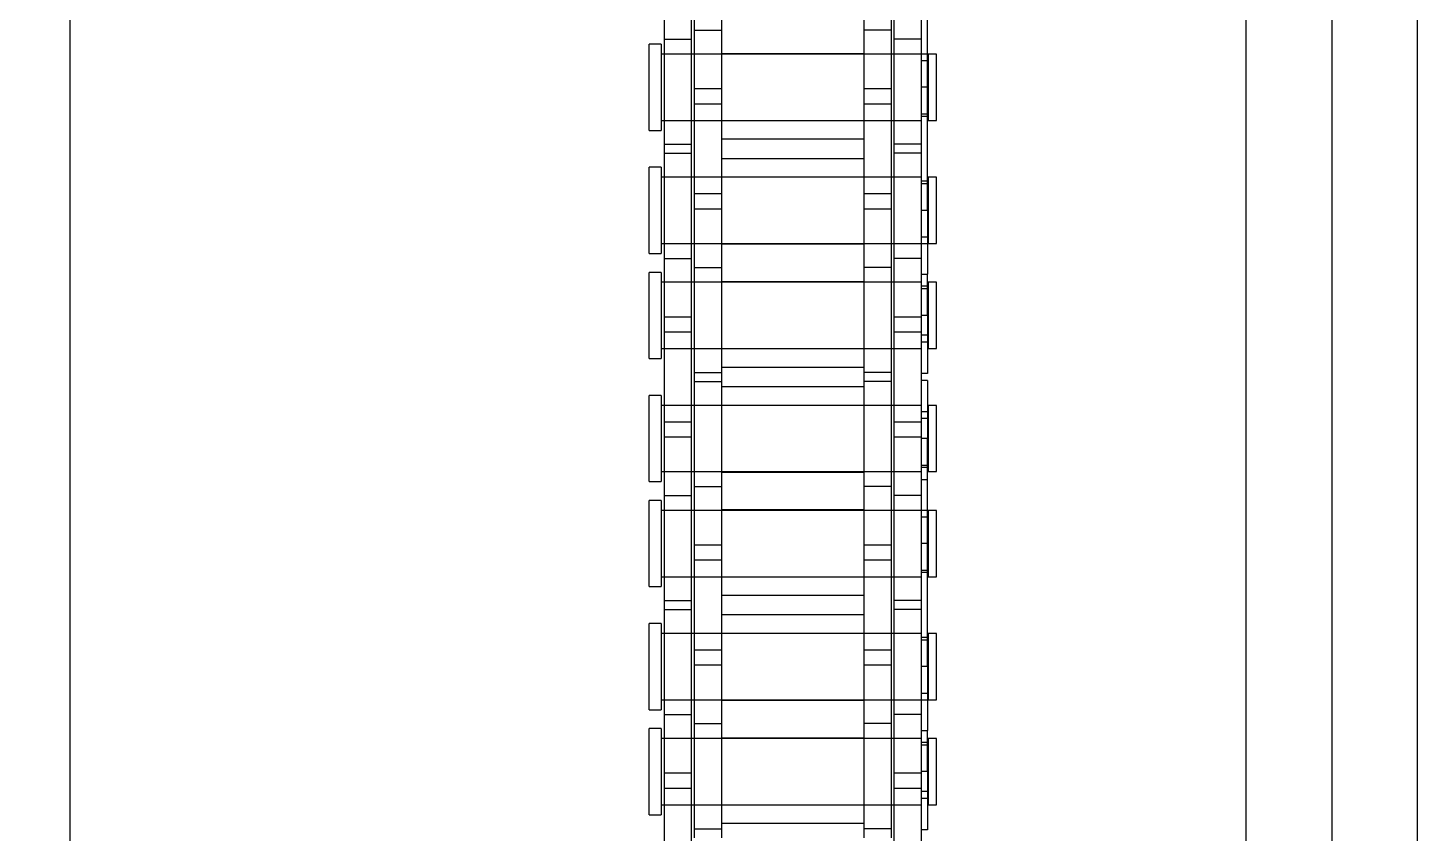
# Model space of a CAD drawing. Header units: metres. Extents: x 0 to 63075, y 0 to 44550.
# Drawn here: x 14312.8 to 14390.1, y 27543.3 to 27588.1 of the extents above; entities that cross this region are included whole.
import ezdxf

# ---------------------------------------------------------------- set-up
doc = ezdxf.new("R2010")
doc.units = ezdxf.units.M
doc.header["$LTSCALE"] = 75
doc.linetypes.add('HIDDEN2', pattern=[4.7625, 3.175, -1.5875])
for name, color, linetype in [('SDM', 7, 'Continuous'), ('SL1', 8, 'Continuous'), ('SL4', 4, 'Continuous'), ('ST1', 7, 'HIDDEN2')]:
    doc.layers.add(name, color=color, linetype=linetype)

# ---------------------------------------------------------------- blocks, each defined once
blk = doc.blocks.new('A$Cf5d57027')
at = {"layer": 'SL1'}
blk.add_ellipse((6114.57, 5011.08), major_axis=(0, 193.675), ratio=0.707107, start_param=0, end_param=3.141593, dxfattribs=at)
blk = doc.blocks.new('A$Ca53c419a')
at = {"layer": 'SL4'}
for p, q in [((1009.762, 281.235), (2334.737, 281.235)), ((1009.762, 215.76), (2334.737, 215.76)), ((2334.737, 206.235), (1009.762, 206.235))]:
    blk.add_line(p, q, dxfattribs=at)
at = {"layer": 'ST1'}
for p, q in [((1143.73, 249), (1148.527, 249)), ((1143.73, 249), (1143.73, 248.342)), ((1148.527, 248.342), (1148.527, 249)), ((1149.578, 249), (1154.375, 249)), ((1149.578, 249), (1149.578, 248.342)), ((1154.375, 248.342), (1154.375, 249)), ((1156.43, 249), (1161.227, 249)), ((1156.43, 249), (1156.43, 248.342)), ((1161.227, 248.342), (1161.227, 249)), ((1162.278, 249), (1167.075, 249)), ((1162.278, 249), (1162.278, 248.342)), ((1167.075, 248.342), (1167.075, 249)), ((1169.13, 249), (1173.927, 249)), ((1169.13, 249), (1169.13, 248.342)), ((1173.927, 248.342), (1173.927, 249)), ((1174.978, 249), (1179.775, 249)), ((1174.978, 249), (1174.978, 248.342)), ((1179.775, 248.342), (1179.775, 249)), ((1181.83, 249), (1186.627, 249)), ((1181.83, 249), (1181.83, 248.342)), ((1186.627, 248.342), (1186.627, 249)), ((1136.102, 248.157), (1145.197, 248.157)), ((1148.527, 248.342), (1143.73, 248.342)), ((1144.284, 248.342), (1144.284, 233.843)), ((1144.284, 248.157), (1144.284, 246.637)), ((1145.197, 248.157), (1146.057, 248.157)), ((1145.197, 246.637), (1145.197, 248.157)), ((1146.057, 248.157), (1155.152, 248.157)), ((1146.057, 248.157), (1146.057, 246.637)), ((1147.974, 233.843), (1147.974, 248.342)), ((1147.974, 246.637), (1147.974, 248.157)), ((1149.304, 248.157), (1149.304, 246.637)), ((1154.375, 248.342), (1149.578, 248.342)), ((1150.132, 248.342), (1150.132, 233.843)), ((1150.132, 248.157), (1150.132, 246.637)), ((1153.822, 233.843), (1153.822, 248.342)), ((1153.822, 246.637), (1153.822, 248.157)), ((1155.152, 248.157), (1155.152, 246.637)), ((1155.152, 248.157), (1161.502, 248.157)), ((1155.654, 248.157), (1155.654, 246.637)), ((1161.227, 248.342), (1156.43, 248.342)), ((1156.984, 248.342), (1156.984, 233.843)), ((1156.984, 248.157), (1156.984, 246.637)), ((1160.674, 233.843), (1160.674, 248.342)), ((1160.674, 246.637), (1160.674, 248.157)), ((1161.502, 248.157), (1161.502, 246.637)), ((1161.502, 248.157), (1170.597, 248.157)), ((1167.075, 248.342), (1162.278, 248.342)), ((1162.832, 248.342), (1162.832, 233.843)), ((1162.832, 248.157), (1162.832, 246.637)), ((1164.749, 246.637), (1164.749, 248.157)), ((1165.609, 248.157), (1165.609, 246.637)), ((1166.522, 233.843), (1166.522, 248.342)), ((1166.522, 246.637), (1166.522, 248.157)), ((1173.927, 248.342), (1169.13, 248.342)), ((1169.684, 248.342), (1169.684, 233.843)), ((1169.684, 248.157), (1169.684, 246.637)), ((1170.597, 248.157), (1171.457, 248.157)), ((1170.597, 246.637), (1170.597, 248.157)), ((1171.457, 248.157), (1180.552, 248.157)), ((1171.457, 248.157), (1171.457, 246.637)), ((1173.374, 233.843), (1173.374, 248.342)), ((1173.374, 246.637), (1173.374, 248.157)), ((1174.704, 248.157), (1174.704, 246.637)), ((1179.775, 248.342), (1174.978, 248.342)), ((1175.532, 248.342), (1175.532, 233.843)), ((1175.532, 248.157), (1175.532, 246.637)), ((1179.222, 233.843), (1179.222, 248.342)), ((1179.222, 246.637), (1179.222, 248.157)), ((1180.552, 248.157), (1180.552, 246.637)), ((1180.552, 248.157), (1186.902, 248.157)), ((1181.054, 248.157), (1181.054, 246.637)), ((1186.627, 248.342), (1181.83, 248.342)), ((1182.384, 248.342), (1182.384, 233.843)), ((1182.384, 248.157), (1182.384, 246.637)), ((1186.074, 233.843), (1186.074, 248.342)), ((1186.074, 246.637), (1186.074, 248.157)), ((1186.902, 248.157), (1186.902, 246.637)), ((1186.902, 248.157), (1195.997, 248.157)), ((1136.102, 246.637), (1145.197, 246.637)), ((1142.452, 246.485), (1148.802, 246.485)), ((1142.954, 246.485), (1142.954, 244.965)), ((1144.284, 246.485), (1144.284, 244.965)), ((1145.197, 246.637), (1146.057, 246.637)), ((1146.057, 246.637), (1155.152, 246.637)), ((1147.974, 244.965), (1147.974, 246.485)), ((1148.802, 246.485), (1148.802, 244.965)), ((1148.802, 246.485), (1157.897, 246.485)), ((1150.132, 246.485), (1150.132, 244.965)), ((1152.049, 244.965), (1152.049, 246.485)), ((1152.909, 246.485), (1152.909, 244.965)), ((1153.822, 244.965), (1153.822, 246.485)), ((1155.152, 246.637), (1161.502, 246.637)), ((1156.984, 246.485), (1156.984, 244.965)), ((1157.897, 246.485), (1158.757, 246.485)), ((1157.897, 244.965), (1157.897, 246.485)), ((1158.757, 246.485), (1167.852, 246.485)), ((1158.757, 246.485), (1158.757, 244.965)), ((1160.674, 244.965), (1160.674, 246.485)), ((1161.502, 246.637), (1170.597, 246.637)), ((1162.004, 246.485), (1162.004, 244.965)), ((1162.832, 246.485), (1162.832, 244.965)), ((1166.522, 244.965), (1166.522, 246.485)), ((1167.852, 246.485), (1167.852, 244.965)), ((1167.852, 246.485), (1174.202, 246.485)), ((1168.354, 246.485), (1168.354, 244.965)), ((1169.684, 246.485), (1169.684, 244.965)), ((1170.597, 246.637), (1171.457, 246.637)), ((1171.457, 246.637), (1180.552, 246.637)), ((1173.374, 244.965), (1173.374, 246.485)), ((1174.202, 246.485), (1174.202, 244.965)), ((1174.202, 246.485), (1183.297, 246.485)), ((1175.532, 246.485), (1175.532, 244.965)), ((1177.449, 244.965), (1177.449, 246.485)), ((1178.309, 246.485), (1178.309, 244.965)), ((1179.222, 244.965), (1179.222, 246.485)), ((1180.552, 246.637), (1186.902, 246.637)), ((1182.384, 246.485), (1182.384, 244.965)), ((1183.297, 246.485), (1184.157, 246.485)), ((1183.297, 244.965), (1183.297, 246.485)), ((1184.157, 246.485), (1193.252, 246.485)), ((1184.157, 246.485), (1184.157, 244.965)), ((1186.074, 244.965), (1186.074, 246.485)), ((1186.902, 246.637), (1195.997, 246.637)), ((1187.404, 246.485), (1187.404, 244.965)), ((1142.452, 244.965), (1148.802, 244.965)), ((1143.237, 237.035), (1143.237, 244.965)), ((1144.284, 244.965), (1144.284, 237.035)), ((1147.974, 237.035), (1147.974, 244.965)), ((1148.017, 244.965), (1148.017, 237.035)), ((1148.802, 244.965), (1157.897, 244.965)), ((1150.089, 237.035), (1150.089, 244.965)), ((1150.132, 244.965), (1150.132, 237.035)), ((1153.822, 237.035), (1153.822, 244.965)), ((1154.869, 244.965), (1154.869, 237.035)), ((1155.937, 237.035), (1155.937, 244.965)), ((1156.984, 244.965), (1156.984, 237.035)), ((1157.897, 244.965), (1158.757, 244.965)), ((1158.757, 244.965), (1167.852, 244.965)), ((1160.674, 237.035), (1160.674, 244.965)), ((1160.717, 244.965), (1160.717, 237.035)), ((1162.789, 237.035), (1162.789, 244.965)), ((1162.832, 244.965), (1162.832, 237.035)), ((1166.522, 237.035), (1166.522, 244.965)), ((1167.569, 244.965), (1167.569, 237.035)), ((1167.852, 244.965), (1174.202, 244.965)), ((1168.637, 237.035), (1168.637, 244.965)), ((1169.684, 244.965), (1169.684, 237.035)), ((1173.374, 237.035), (1173.374, 244.965)), ((1173.417, 244.965), (1173.417, 237.035)), ((1174.202, 244.965), (1183.297, 244.965)), ((1175.489, 237.035), (1175.489, 244.965)), ((1175.532, 244.965), (1175.532, 237.035)), ((1179.222, 237.035), (1179.222, 244.965)), ((1180.269, 244.965), (1180.269, 237.035)), ((1181.337, 237.035), (1181.337, 244.965)), ((1182.384, 244.965), (1182.384, 237.035)), ((1183.297, 244.965), (1184.157, 244.965)), ((1184.157, 244.965), (1193.252, 244.965)), ((1186.074, 237.035), (1186.074, 244.965)), ((1186.117, 244.965), (1186.117, 237.035)), ((1142.452, 237.035), (1148.802, 237.035)), ((1142.954, 235.515), (1142.954, 237.035)), ((1144.284, 237.035), (1144.284, 235.515)), ((1147.974, 235.515), (1147.974, 237.035)), ((1148.802, 235.515), (1148.802, 237.035)), ((1148.802, 237.035), (1157.897, 237.035)), ((1150.132, 237.035), (1150.132, 235.515)), ((1152.049, 235.515), (1152.049, 237.035)), ((1152.909, 237.035), (1152.909, 235.515)), ((1153.822, 235.515), (1153.822, 237.035)), ((1156.984, 237.035), (1156.984, 235.515)), ((1157.897, 237.035), (1158.757, 237.035)), ((1157.897, 235.515), (1157.897, 237.035)), ((1158.757, 237.035), (1167.852, 237.035)), ((1158.757, 237.035), (1158.757, 235.515)), ((1160.674, 235.515), (1160.674, 237.035)), ((1162.004, 235.515), (1162.004, 237.035)), ((1162.832, 237.035), (1162.832, 235.515)), ((1166.522, 235.515), (1166.522, 237.035)), ((1167.852, 235.515), (1167.852, 237.035)), ((1167.852, 237.035), (1174.202, 237.035)), ((1168.354, 235.515), (1168.354, 237.035)), ((1169.684, 237.035), (1169.684, 235.515)), ((1173.374, 235.515), (1173.374, 237.035)), ((1174.202, 235.515), (1174.202, 237.035)), ((1174.202, 237.035), (1183.297, 237.035)), ((1175.532, 237.035), (1175.532, 235.515)), ((1177.449, 235.515), (1177.449, 237.035)), ((1178.309, 237.035), (1178.309, 235.515)), ((1179.222, 235.515), (1179.222, 237.035)), ((1182.384, 237.035), (1182.384, 235.515)), ((1183.297, 237.035), (1184.157, 237.035)), ((1183.297, 235.515), (1183.297, 237.035)), ((1184.157, 237.035), (1193.252, 237.035)), ((1184.157, 237.035), (1184.157, 235.515)), ((1186.074, 235.515), (1186.074, 237.035)), ((1187.404, 235.515), (1187.404, 237.035)), ((1136.102, 235.363), (1145.197, 235.363)), ((1142.452, 235.515), (1148.802, 235.515)), ((1144.284, 235.363), (1144.284, 233.843)), ((1145.197, 235.363), (1146.057, 235.363)), ((1145.197, 233.843), (1145.197, 235.363)), ((1146.057, 235.363), (1155.152, 235.363)), ((1146.057, 235.363), (1146.057, 233.843)), ((1147.974, 233.843), (1147.974, 235.363)), ((1148.802, 235.515), (1157.897, 235.515)), ((1149.304, 233.843), (1149.304, 235.363)), ((1150.132, 235.363), (1150.132, 233.511)), ((1153.822, 233.843), (1153.822, 235.363)), ((1155.152, 233.843), (1155.152, 235.363)), ((1155.152, 235.363), (1161.502, 235.363)), ((1155.654, 233.843), (1155.654, 235.363)), ((1156.984, 235.363), (1156.984, 233.843)), ((1157.897, 235.515), (1158.757, 235.515)), ((1158.757, 235.515), (1167.852, 235.515)), ((1160.674, 233.511), (1160.674, 235.363)), ((1161.502, 233.843), (1161.502, 235.363)), ((1161.502, 235.363), (1170.597, 235.363)), ((1162.832, 235.363), (1162.832, 233.843)), ((1164.749, 233.843), (1164.749, 235.363)), ((1165.609, 235.363), (1165.609, 233.843)), ((1166.522, 233.843), (1166.522, 235.363)), ((1167.852, 235.515), (1174.202, 235.515)), ((1169.684, 235.363), (1169.684, 233.843)), ((1170.597, 235.363), (1171.457, 235.363)), ((1170.597, 233.843), (1170.597, 235.363)), ((1171.457, 235.363), (1180.552, 235.363)), ((1171.457, 235.363), (1171.457, 233.843)), ((1173.374, 233.843), (1173.374, 235.363)), ((1174.202, 235.515), (1183.297, 235.515)), ((1174.704, 233.843), (1174.704, 235.363)), ((1175.532, 235.363), (1175.532, 233.511)), ((1179.222, 233.843), (1179.222, 235.363)), ((1180.552, 233.843), (1180.552, 235.363)), ((1180.552, 235.363), (1186.902, 235.363)), ((1181.054, 233.843), (1181.054, 235.363)), ((1182.384, 235.363), (1182.384, 233.843)), ((1183.297, 235.515), (1184.157, 235.515)), ((1184.157, 235.515), (1193.252, 235.515)), ((1186.074, 233.511), (1186.074, 235.363)), ((1186.902, 233.843), (1186.902, 235.363)), ((1186.902, 235.363), (1195.997, 235.363)), ((1136.102, 233.843), (1145.197, 233.843)), ((1142.898, 233.511), (1142.898, 233.843)), ((1144.653, 233.843), (1144.653, 233.474)), ((1145.022, 233.511), (1145.022, 233.843)), ((1145.197, 233.843), (1146.057, 233.843)), ((1146.057, 233.843), (1155.152, 233.843)), ((1146.129, 233.511), (1146.129, 233.843)), ((1147.605, 233.474), (1147.605, 233.843)), ((1147.748, 233.511), (1147.748, 233.843)), ((1148.425, 233.843), (1148.425, 233.511)), ((1150.501, 233.843), (1150.501, 233.474)), ((1151.977, 233.511), (1151.977, 233.843)), ((1153.453, 233.474), (1153.453, 233.843)), ((1153.596, 233.511), (1153.596, 233.843)), ((1155.152, 233.843), (1161.502, 233.843)), ((1157.21, 233.511), (1157.21, 233.843)), ((1157.353, 233.843), (1157.353, 233.474)), ((1158.829, 233.511), (1158.829, 233.843)), ((1160.305, 233.474), (1160.305, 233.843)), ((1161.502, 233.843), (1170.597, 233.843)), ((1162.381, 233.511), (1162.381, 233.843)), ((1163.058, 233.511), (1163.058, 233.843)), ((1163.201, 233.843), (1163.201, 233.474)), ((1164.677, 233.511), (1164.677, 233.843)), ((1165.784, 233.511), (1165.784, 233.843)), ((1166.153, 233.474), (1166.153, 233.843)), ((1167.908, 233.511), (1167.908, 233.843)), ((1168.298, 233.511), (1168.298, 233.843)), ((1170.053, 233.843), (1170.053, 233.474)), ((1170.422, 233.511), (1170.422, 233.843)), ((1170.597, 233.843), (1171.457, 233.843)), ((1171.457, 233.843), (1180.552, 233.843)), ((1171.529, 233.511), (1171.529, 233.843)), ((1173.005, 233.474), (1173.005, 233.843)), ((1173.148, 233.511), (1173.148, 233.843)), ((1173.825, 233.843), (1173.825, 233.511)), ((1175.901, 233.843), (1175.901, 233.474)), ((1177.377, 233.511), (1177.377, 233.843)), ((1178.853, 233.474), (1178.853, 233.843)), ((1178.996, 233.511), (1178.996, 233.843)), ((1180.552, 233.843), (1186.902, 233.843)), ((1182.61, 233.511), (1182.61, 233.843)), ((1182.753, 233.843), (1182.753, 233.474)), ((1184.229, 233.511), (1184.229, 233.843)), ((1185.705, 233.474), (1185.705, 233.843)), ((1186.902, 233.843), (1195.997, 233.843)), ((1146.129, 233.511), (1142.898, 233.511)), ((1147.974, 233.474), (1144.284, 233.474)), ((1144.284, 233.474), (1144.284, 233)), ((1144.284, 233), (1147.974, 233)), ((1146.129, 233.511), (1148.425, 233.511)), ((1147.974, 233), (1147.974, 233.474)), ((1151.977, 233.511), (1148.425, 233.511)), ((1153.822, 233.474), (1150.132, 233.474)), ((1150.132, 233.474), (1150.132, 233)), ((1150.132, 233), (1153.822, 233)), ((1151.977, 233.511), (1164.677, 233.511)), ((1153.822, 233), (1153.822, 233.474)), ((1160.674, 233.474), (1156.984, 233.474)), ((1156.984, 233.474), (1156.984, 233)), ((1156.984, 233), (1160.674, 233)), ((1160.674, 233), (1160.674, 233.474)), ((1166.522, 233.474), (1162.832, 233.474)), ((1162.832, 233.474), (1162.832, 233)), ((1162.832, 233), (1166.522, 233)), ((1167.908, 233.511), (1164.677, 233.511)), ((1166.522, 233), (1166.522, 233.474)), ((1171.529, 233.511), (1168.298, 233.511)), ((1173.374, 233.474), (1169.684, 233.474)), ((1169.684, 233.474), (1169.684, 233)), ((1169.684, 233), (1173.374, 233)), ((1171.529, 233.511), (1173.825, 233.511)), ((1173.374, 233), (1173.374, 233.474)), ((1177.377, 233.511), (1173.825, 233.511)), ((1179.222, 233.474), (1175.532, 233.474)), ((1175.532, 233.474), (1175.532, 233)), ((1175.532, 233), (1179.222, 233)), ((1177.377, 233.511), (1190.077, 233.511)), ((1179.222, 233), (1179.222, 233.474)), ((1186.074, 233.474), (1182.384, 233.474)), ((1182.384, 233.474), (1182.384, 233)), ((1182.384, 233), (1186.074, 233)), ((1186.074, 233), (1186.074, 233.474)), ((1009.762, 215.76), (2334.737, 215.76)), ((2334.737, 210.998), (1009.762, 210.998))]:
    blk.add_line(p, q, dxfattribs=at)

msp = doc.modelspace()

# ---------------------------------------------------------------- block references
at = {"layer": 'SDM'}
msp.add_blockref('A$Cf5d57027', (8259.513, 22502.833), dxfattribs=at)
at = {"layer": 'SDM', "rotation": 90}
msp.add_blockref('A$Ca53c419a', (14596.359, 26400.599), dxfattribs=at)

doc.saveas('drawing.dxf')
